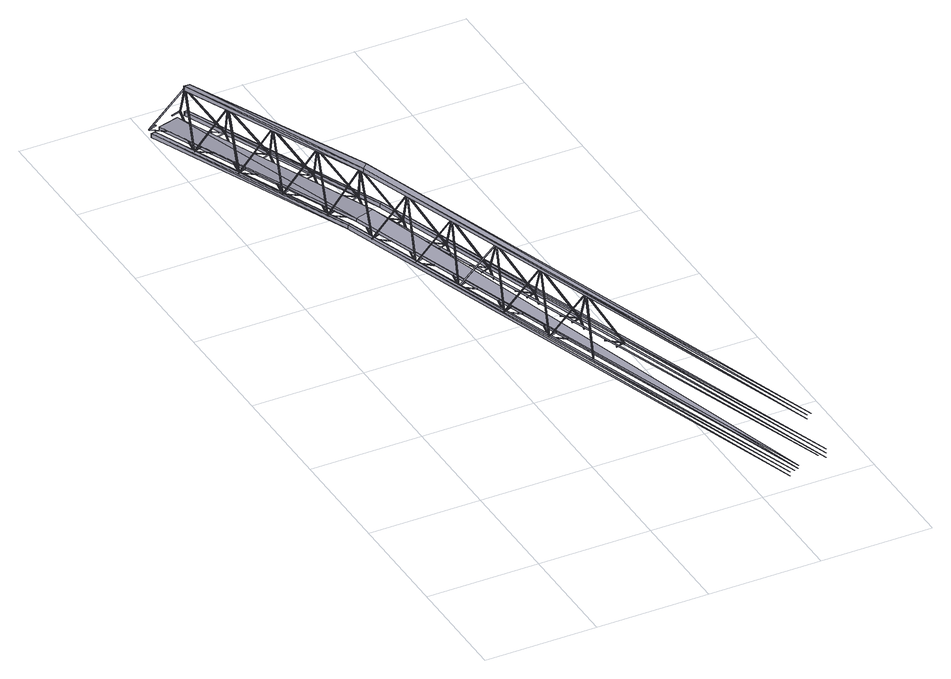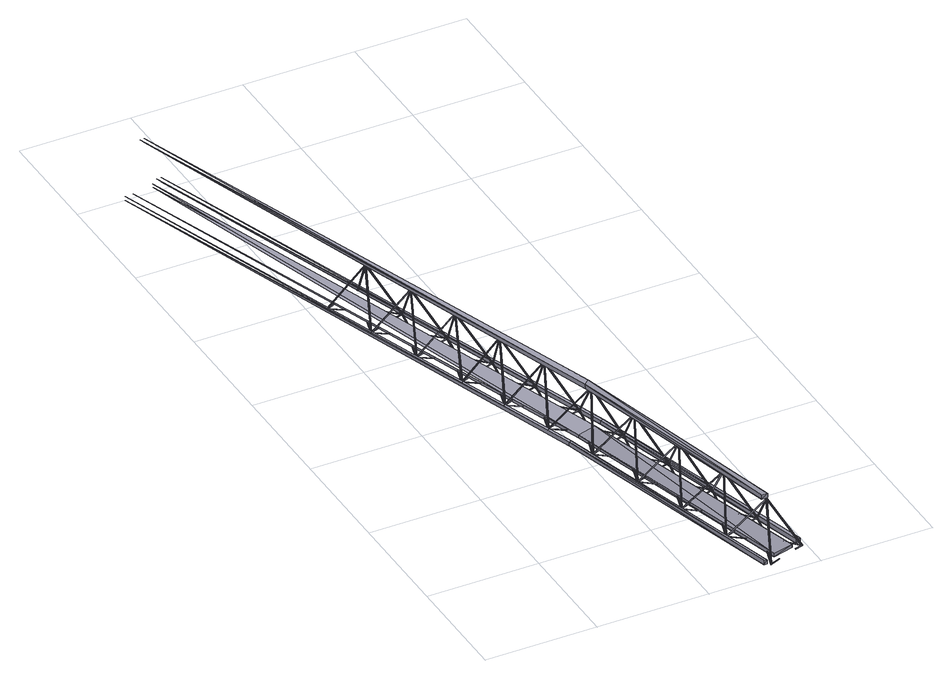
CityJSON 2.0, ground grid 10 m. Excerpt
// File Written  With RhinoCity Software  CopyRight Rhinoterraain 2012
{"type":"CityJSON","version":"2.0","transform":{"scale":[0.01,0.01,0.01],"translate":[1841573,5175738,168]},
"CityObjects":{
"bridge1":{"type":"Bridge","attributes":{"description":"08_PASSERELLE_HOMME_ROCHE"},"geometry":[{"type":"MultiSurface","lod":"3","boundaries":[[[0,1,2]],[[2,1,3]],[[4,5,6]],[[5,7,6]],[[8,9,10]],[[11,4,12]],[[7,11,12]],[[9,13,10]],[[1,0,14]],[[3,1,15]],[[16,17,18]],[[19,20,21]],[[20,22,21]],[[23,24,25]],[[26,27,28]],[[29,30,31]],[[22,26,28]],[[32,29,31]],[[24,33,25]],[[16,18,34]],[[0,2,35]],[[1,14,15]],[[36,37,38]],[[39,40,41]],[[40,42,41]],[[43,44,45]],[[46,47,48]],[[49,50,51]],[[42,46,48]],[[39,49,51]],[[44,52,45]],[[36,38,53]],[[2,3,54]],[[14,0,35]],[[5,4,55,56]],[[4,6,57,55]],[[7,5,56,58]],[[11,7,59,60]],[[6,7,58,57]],[[4,11,60,61]],[[62,63,64]],[[65,66,67]],[[66,68,67]],[[69,70,71]],[[72,73,74]],[[75,68,76]],[[77,72,74]],[[73,75,76]],[[7,12,78,59]],[[70,79,71]],[[12,4,61,78]],[[62,64,80]],[[3,15,54]],[[29,32,81,82]],[[35,2,54]],[[30,29,82,83]],[[32,31,84,81]],[[20,19,85,86]],[[19,21,87,85]],[[31,30,83,84]],[[22,20,86,88]],[[26,22,89,90]],[[21,22,88,87]],[[27,26,90,91]],[[92,93,94]],[[95,96,97]],[[96,98,97]],[[99,100,101]],[[102,103,104]],[[105,98,106]],[[98,102,104]],[[95,105,106]],[[100,107,101]],[[22,28,108,89]],[[28,27,91,108]],[[92,94,109]],[[49,39,110,111]],[[50,49,111,112]],[[56,55,57]],[[58,56,57]],[[39,51,113,110]],[[40,39,114,115]],[[39,41,116,114]],[[51,50,112,113]],[[42,40,115,117]],[[46,42,118,119]],[[41,42,117,116]],[[47,46,119,120]],[[121,122,123]],[[124,125,126]],[[125,127,126]],[[61,60,78]],[[128,129,130]],[[60,59,78]],[[131,124,132]],[[127,131,132]],[[124,133,134]],[[133,127,134]],[[129,135,130]],[[42,48,136,118]],[[121,123,134]],[[48,47,120,136]],[[75,73,137,138]],[[83,82,84]],[[82,81,84]],[[68,75,138,139]],[[86,85,87]],[[88,86,87]],[[73,76,140,137]],[[66,65,141,142]],[[65,67,143,141]],[[76,68,139,140]],[[68,66,142,144]],[[72,77,145,146]],[[67,68,144,143]],[[73,72,146,147]],[[148,149,150]],[[151,152,153]],[[152,154,153]],[[155,156,157]],[[91,90,108]],[[158,159,160]],[[161,158,160]],[[162,149,163]],[[149,154,163]],[[90,89,108]],[[156,164,157]],[[77,74,165,145]],[[148,150,166]],[[74,73,147,165]],[[9,8,167,168]],[[105,95,169,170]],[[112,111,113]],[[111,110,113]],[[98,105,170,171]],[[13,9,168,172]],[[115,114,116]],[[8,10,173,167]],[[117,115,116]],[[95,106,174,169]],[[96,95,175,176]],[[95,97,177,175]],[[106,98,171,174]],[[98,96,176,178]],[[102,98,179,180]],[[97,98,178,177]],[[103,102,180,181]],[[182,183,184]],[[17,16,185,186]],[[10,13,172,173]],[[187,188,189]],[[188,190,189]],[[191,192,193]],[[194,187,195]],[[190,194,195]],[[187,196,197]],[[196,190,197]],[[18,17,186,198]],[[192,199,193]],[[120,119,136]],[[119,118,136]],[[182,184,197]],[[98,104,200,179]],[[104,103,181,200]],[[16,34,201,185]],[[202,203,204]],[[34,18,198,201]],[[24,23,205,206]],[[133,124,207,208]],[[139,138,140]],[[138,137,140]],[[127,133,208,209]],[[33,24,206,210]],[[142,141,143]],[[144,142,143]],[[23,25,211,205]],[[15,14,212]],[[124,134,213,207]],[[125,124,214,215]],[[124,126,216,214]],[[131,127,217,218]],[[127,125,215,219]],[[134,127,209,213]],[[126,127,219,216]],[[124,131,218,220]],[[37,36,221,222]],[[25,33,210,211]],[[223,224,225]],[[226,227,228]],[[227,229,228]],[[230,231,232]],[[38,37,222,233]],[[234,226,235]],[[236,234,235]],[[226,237,238]],[[237,236,238]],[[147,146,165]],[[146,145,165]],[[231,239,232]],[[127,132,240,217]],[[223,225,241]],[[14,35,212]],[[54,15,242]],[[132,124,220,240]],[[36,53,243,221]],[[53,38,233,243]],[[149,162,244,245]],[[44,43,246,247]],[[171,170,174]],[[170,169,174]],[[154,149,245,248]],[[52,44,247,249]],[[176,175,177]],[[178,176,177]],[[43,45,250,246]],[[202,204,251]],[[162,163,252,244]],[[152,151,253,254]],[[151,153,255,253]],[[158,161,256,257]],[[154,152,254,258]],[[163,154,248,252]],[[153,154,258,255]],[[159,158,257,259]],[[63,62,260,261]],[[45,52,249,250]],[[262,263,264]],[[265,266,267]],[[266,268,267]],[[269,270,271]],[[64,63,261,272]],[[273,274,275]],[[181,180,200]],[[276,273,275]],[[265,277,278]],[[277,268,278]],[[180,179,200]],[[270,279,271]],[[161,160,280,256]],[[262,264,278]],[[160,159,259,280]],[[62,80,281,260]],[[80,64,272,281]],[[196,187,282,283]],[[70,69,284,285]],[[190,196,283,286]],[[208,207,213]],[[209,208,213]],[[35,54,287]],[[79,70,285,288]],[[215,214,216]],[[187,197,289,282]],[[219,215,216]],[[69,71,290,284]],[[188,187,291,292]],[[187,189,293,291]],[[194,190,294,295]],[[190,188,292,296]],[[197,190,286,289]],[[189,190,296,293]],[[187,194,295,297]],[[93,92,298,299]],[[71,79,288,290]],[[94,93,299,300]],[[190,195,301,294]],[[220,218,240]],[[218,217,240]],[[195,187,297,301]],[[92,109,302,298]],[[303,202,251]],[[203,202,304]],[[109,94,300,302]],[[237,226,305,306]],[[100,99,307,308]],[[245,244,252]],[[248,245,252]],[[236,237,306,309]],[[107,100,308,310]],[[254,253,255]],[[258,254,255]],[[99,101,311,307]],[[226,238,312,305]],[[227,226,313,314]],[[226,228,315,313]],[[234,236,316,317]],[[229,227,314,318]],[[238,236,309,312]],[[228,229,318,315]],[[226,234,317,319]],[[122,121,320,321]],[[101,107,310,311]],[[123,122,321,322]],[[259,257,280]],[[257,256,280]],[[236,235,323,316]],[[235,226,319,323]],[[186,185,198]],[[324,325,326]],[[121,134,327,320]],[[328,329,330]],[[168,167,173]],[[172,168,173]],[[331,328,330]],[[134,123,322,327]],[[332,333,334]],[[326,325,335]],[[198,185,201]],[[283,282,289]],[[286,283,289]],[[277,265,336,337]],[[129,128,338,339]],[[268,277,337,340]],[[292,291,293]],[[296,292,293]],[[135,129,339,341]],[[128,130,342,338]],[[265,278,343,336]],[[266,265,344,345]],[[265,267,346,344]],[[273,276,347,348]],[[268,266,345,349]],[[278,268,340,343]],[[267,268,349,346]],[[274,273,348,350]],[[149,148,351,352]],[[333,332,353]],[[130,135,341,342]],[[297,295,301]],[[295,294,301]],[[150,149,352,354]],[[334,333,355]],[[276,275,356,347]],[[222,221,233]],[[357,358,359]],[[275,274,350,356]],[[148,166,360,351]],[[361,362,363]],[[206,205,211]],[[210,206,211]],[[364,361,363]],[[359,358,365]],[[233,221,243]],[[166,150,354,360]],[[306,305,312]],[[309,306,312]],[[156,155,366,367]],[[355,333,368]],[[164,156,367,369]],[[314,313,315]],[[318,314,315]],[[155,157,370,366]],[[183,182,371,372]],[[157,164,369,370]],[[333,353,368]],[[319,317,323]],[[317,316,323]],[[184,183,372,373]],[[261,260,272]],[[374,375,376]],[[182,197,377,371]],[[378,379,380]],[[247,246,250]],[[249,247,250]],[[381,378,380]],[[197,184,373,377]],[[376,375,382]],[[272,260,281]],[[304,202,303]],[[192,191,383,384]],[[337,336,343]],[[340,337,343]],[[199,192,384,385]],[[345,344,346]],[[349,345,346]],[[191,193,386,383]],[[224,223,387,388]],[[193,199,385,386]],[[225,224,388,389]],[[350,348,356]],[[348,347,356]],[[299,298,300]],[[390,391,392]],[[223,241,393,387]],[[394,395,396]],[[285,284,290]],[[288,285,290]],[[397,394,396]],[[241,225,389,393]],[[392,391,398]],[[300,298,302]],[[204,203,399]],[[231,230,400,401]],[[402,403,404]],[[405,402,404]],[[332,334,406]],[[251,204,407]],[[239,231,401,408]],[[230,232,409,400]],[[263,262,410,411]],[[232,239,408,409]],[[353,332,406]],[[264,263,411,412]],[[321,320,322]],[[413,414,415]],[[416,417,418]],[[308,307,311]],[[262,278,419,410]],[[310,308,311]],[[420,416,418]],[[415,414,421]],[[322,320,327]],[[278,264,412,419]],[[334,355,422]],[[270,269,423,424]],[[355,368,422]],[[279,270,424,425]],[[269,271,426,423]],[[427,428,429,430]],[[271,279,425,426]],[[203,304,399]],[[431,427,430,432]],[[352,351,354]],[[433,434,435]],[[428,436,437,429]],[[438,439,440]],[[339,338,342]],[[341,339,342]],[[441,438,440]],[[436,431,432,437]],[[435,434,442]],[[354,351,360]],[[406,334,422]],[[443,444,445]],[[446,443,445]],[[447,448,449]],[[450,447,449]],[[372,371,373]],[[451,452,453]],[[454,455,456]],[[367,366,370]],[[457,454,456]],[[369,367,370]],[[453,452,458]],[[373,371,377]],[[459,460,461]],[[462,459,461]],[[303,251,463]],[[204,399,407]],[[463,251,464]],[[465,466,467]],[[468,465,467]],[[325,324,469,470]],[[324,326,471,469]],[[335,325,470,472]],[[473,474,475]],[[476,473,475]],[[326,335,472,471]],[[388,387,389]],[[477,478,479]],[[480,481,482]],[[384,383,386]],[[483,480,482]],[[385,384,386]],[[329,328,484,485]],[[479,478,486]],[[389,387,393]],[[328,331,487,484]],[[488,489,490]],[[491,488,490]],[[330,329,485,492]],[[331,330,492,487]],[[493,494,495]],[[496,493,495]],[[358,357,497,498]],[[357,359,499,497]],[[368,353,500]],[[365,358,498,501]],[[304,303,463]],[[359,365,501,499]],[[502,503,504]],[[505,502,504]],[[411,410,412]],[[506,507,508]],[[509,510,511]],[[401,400,409]],[[512,509,511]],[[408,401,409]],[[362,361,513,514]],[[508,507,515]],[[412,410,419]],[[361,364,516,513]],[[517,518,519]],[[520,517,519]],[[363,362,514,521]],[[364,363,521,516]],[[522,523,524]],[[525,522,524]],[[375,374,526,527]],[[374,376,528,526]],[[353,406,500]],[[422,368,529]],[[530,531,532]],[[382,375,527,533]],[[534,530,532]],[[447,450,535,536]],[[376,382,533,528]],[[444,443,537,538]],[[448,447,536,539]],[[443,446,535,537]],[[445,444,538,540]],[[446,445,540,535]],[[430,429,432]],[[541,542,543]],[[544,545,546]],[[424,423,426]],[[379,378,547,548]],[[450,449,549,535]],[[550,544,546]],[[425,424,426]],[[449,448,539,549]],[[399,304,463]],[[543,542,551]],[[432,429,437]],[[378,381,552,547]],[[553,554,555]],[[556,553,555]],[[380,379,548,557]],[[381,380,557,552]],[[558,559,560]],[[561,558,560]],[[391,390,562,563]],[[390,392,564,562]],[[459,462,565,566]],[[460,459,566,567]],[[398,391,563,568]],[[569,570,571]],[[572,569,571]],[[392,398,568,564]],[[473,476,567,573]],[[466,465,574,575]],[[474,473,573,565]],[[462,461,576,565]],[[465,468,567,574]],[[467,466,575,577]],[[468,467,577,567]],[[461,460,567,576]],[[395,394,578,579]],[[476,475,580,567]],[[475,474,565,580]],[[394,397,581,578]],[[582,583,584]],[[583,585,584]],[[396,395,579,586]],[[397,396,586,581]],[[587,588,589]],[[414,413,590,591]],[[592,587,589]],[[413,415,593,590]],[[488,491,594,595]],[[406,422,596]],[[489,488,595,597]],[[421,414,591,598]],[[415,421,598,593]],[[599,600,601]],[[602,599,601]],[[502,505,597,603]],[[494,493,604,605]],[[503,502,603,605]],[[491,490,606,594]],[[493,496,597,604]],[[495,494,605,607]],[[496,495,607,597]],[[490,489,597,606]],[[417,416,608,609]],[[470,469,471]],[[505,504,610,597]],[[538,537,540]],[[537,535,540]],[[504,503,605,610]],[[416,420,611,608]],[[539,536,549]],[[536,535,549]],[[612,613,614]],[[613,615,614]],[[470,471,472]],[[418,417,609,616]],[[420,418,616,611]],[[617,618,619]],[[620,617,619]],[[434,433,621,622]],[[433,435,623,621]],[[517,520,624,625]],[[518,517,625,626]],[[627,628,629]],[[630,627,629]],[[442,434,622,631]],[[530,534,632,633]],[[435,442,631,623]],[[523,522,634,624]],[[531,530,633,624]],[[520,519,635,624]],[[522,525,626,634]],[[524,523,624,636]],[[525,524,636,626]],[[519,518,626,635]],[[637,638,639]],[[439,438,640,641]],[[498,497,499]],[[534,532,642,632]],[[532,531,624,642]],[[575,574,577]],[[574,567,577]],[[438,441,643,640]],[[485,484,492]],[[567,566,576]],[[565,573,580]],[[566,565,576]],[[573,567,580]],[[644,645,646]],[[645,647,646]],[[484,487,492]],[[498,499,501]],[[440,439,641,648]],[[639,638,649]],[[650,651,652]],[[653,650,652]],[[441,440,648,643]],[[452,451,654,655]],[[451,453,656,654]],[[553,556,657,658]],[[554,553,658,659]],[[660,661,662]],[[663,660,662]],[[458,452,655,664]],[[453,458,664,656]],[[569,572,659,665]],[[559,558,666,657]],[[570,569,665,657]],[[556,555,667,657]],[[558,561,659,666]],[[560,559,657,668]],[[561,560,668,659]],[[555,554,659,667]],[[455,454,669,670]],[[527,526,528]],[[572,571,671,659]],[[454,457,672,669]],[[571,570,657,671]],[[605,604,607]],[[604,597,607]],[[514,513,521]],[[597,595,606]],[[605,603,610]],[[595,594,606]],[[603,597,610]],[[673,674,675]],[[674,676,675]],[[513,516,521]],[[527,528,533]],[[456,455,670,677]],[[457,456,677,672]],[[678,679,680]],[[681,678,680]],[[478,477,682,683]],[[477,479,684,682]],[[583,582,685,686]],[[585,583,686,687]],[[688,689,690]],[[486,478,683,691]],[[692,688,690]],[[479,486,691,684]],[[599,602,693,694]],[[588,587,695,696]],[[582,584,697,685]],[[587,592,693,695]],[[600,599,694,696]],[[589,588,696,698]],[[592,589,698,693]],[[584,585,687,697]],[[638,637,699]],[[481,480,700,701]],[[563,562,564]],[[602,601,702,693]],[[624,634,636]],[[634,626,636]],[[601,600,696,702]],[[480,483,703,700]],[[548,547,557]],[[626,625,635]],[[624,633,642]],[[625,624,635]],[[633,632,642]],[[547,552,557]],[[704,705,706]],[[705,707,706]],[[563,564,568]],[[649,638,708]],[[482,481,701,709]],[[483,482,709,703]],[[710,711,712]],[[713,710,712]],[[507,506,714,715]],[[506,508,716,714]],[[613,612,717,718]],[[615,613,718,719]],[[515,507,715,720]],[[721,722,723]],[[724,721,723]],[[627,630,719,725]],[[508,515,720,716]],[[618,617,726,727]],[[612,614,728,717]],[[617,620,719,726]],[[628,627,725,717]],[[619,618,727,729]],[[620,619,729,719]],[[614,615,719,728]],[[637,639,730]],[[630,629,731,719]],[[510,509,732,733]],[[591,590,593]],[[629,628,717,731]],[[657,666,668]],[[666,659,668]],[[509,512,734,732]],[[579,578,586]],[[659,658,667]],[[657,665,671]],[[658,657,667]],[[665,659,671]],[[578,581,586]],[[735,736,737]],[[736,738,737]],[[638,699,708]],[[591,593,598]],[[511,510,733,739]],[[639,649,740]],[[512,511,739,734]],[[542,541,741,742]],[[541,543,743,741]],[[645,644,744,745]],[[399,463,746]],[[647,645,745,747]],[[660,663,747,748]],[[651,650,749,744]],[[644,646,750,744]],[[551,542,742,751]],[[650,653,747,749]],[[661,660,748,744]],[[652,651,744,752]],[[543,551,751,743]],[[653,652,752,747]],[[646,647,747,750]],[[699,637,730]],[[663,662,753,747]],[[545,544,754,755]],[[662,661,744,753]],[[622,621,623]],[[696,695,698]],[[695,693,698]],[[544,550,756,754]],[[609,608,616]],[[686,685,697]],[[687,686,697]],[[696,694,702]],[[694,693,702]],[[608,611,616]],[[622,623,631]],[[546,545,755,757]],[[649,708,740]],[[550,546,757,756]],[[674,673,758,759]],[[676,674,759,760]],[[730,639,740]],[[688,692,761,762]],[[679,678,763,764]],[[673,675,765,758]],[[678,681,766,763]],[[689,688,762,764]],[[680,679,764,767]],[[681,680,767,766]],[[675,676,760,765]],[[692,690,768,761]],[[655,654,656]],[[690,689,764,768]],[[727,726,729]],[[726,719,729]],[[641,640,648]],[[718,717,728]],[[719,718,728]],[[717,725,731]],[[725,719,731]],[[640,643,648]],[[655,656,664]],[[705,704,769,770]],[[707,705,770,771]],[[721,724,771,772]],[[711,710,773,774]],[[704,706,775,769]],[[710,713,771,773]],[[722,721,772,769]],[[712,711,774,776]],[[713,712,776,771]],[[706,707,771,775]],[[683,682,684]],[[724,723,777,771]],[[744,749,752]],[[749,747,752]],[[670,669,677]],[[723,722,769,777]],[[745,744,750]],[[747,745,750]],[[744,748,753]],[[748,747,753]],[[669,672,677]],[[683,684,691]],[[736,735,778,779]],[[738,736,779,780]],[[781,782,783,784]],[[735,737,785,778]],[[782,786,787,783]],[[786,788,789,787]],[[737,738,780,785]],[[715,714,716]],[[764,763,767]],[[763,766,767]],[[701,700,709]],[[759,758,765]],[[760,759,765]],[[764,762,768]],[[762,761,768]],[[700,703,709]],[[715,716,720]],[[742,741,743]],[[774,773,776]],[[773,771,776]],[[733,732,739]],[[770,769,775]],[[771,770,775]],[[769,772,777]],[[772,771,777]],[[732,734,739]],[[742,743,751]],[[708,699,790]],[[791,792,793]],[[784,783,789]],[[783,787,789]],[[755,754,757]],[[779,778,785]],[[780,779,785]],[[784,794,795]],[[794,787,795]],[[754,756,757]],[[791,793,796]],[[699,730,790]],[[740,708,797]],[[730,740,798]]]}]}
},
"vertices":[
[22,6687,34],[22,6687,74],[59,6687,34],[59,6687,74],[43,6762,59],[42,6767,54],[45,6757,54],[44,6762,49],[43,6757,52],[39,6762,56],[48,6762,51],[40,6758,54],[47,6766,54],[44,6767,55],[728,4669,164],[728,4669,203],[202,6288,86],[197,6293,84],[202,6296,80],[201,6292,88],[200,6297,83],[203,6288,83],[202,6292,78],[201,6287,82],[197,6292,85],[206,6292,81],[198,6289,83],[201,6293,88],[205,6296,83],[197,6293,83],[201,6292,78],[206,6291,83],[202,6292,88],[202,6297,84],[206,6292,82],[753,4669,164],[358,5821,115],[353,5826,113],[358,5829,109],[358,5825,117],[357,5830,112],[360,5821,112],[359,5825,107],[358,5820,111],[354,5825,115],[363,5825,110],[355,5822,112],[358,5826,117],[362,5829,112],[354,5826,112],[358,5825,107],[363,5824,112],[359,5830,113],[363,5825,112],[753,4669,203],[115,6787,63],[113,6792,58],[117,6782,58],[115,6787,54],[157,6662,61],[154,6658,66],[157,6662,71],[512,5365,144],[507,5369,141],[512,5373,138],[512,5368,146],[510,5373,141],[514,5364,141],[512,5369,136],[511,5364,140],[507,5369,143],[516,5369,139],[509,5365,141],[512,5369,146],[515,5372,141],[507,5370,141],[517,5368,141],[512,5368,136],[160,6666,66],[513,5373,142],[517,5368,140],[231,6442,85],[226,6443,80],[231,6442,75],[236,6441,80],[272,6317,93],[271,6322,88],[274,6313,88],[273,6317,83],[315,6192,91],[311,6189,96],[314,6193,101],[669,4897,173],[664,4902,171],[669,4905,167],[669,4901,175],[667,4906,170],[671,4897,170],[669,4901,165],[668,4896,169],[664,4901,172],[673,4901,168],[666,4898,170],[669,4902,175],[672,4905,170],[664,4902,170],[674,4900,170],[669,4906,171],[318,6196,96],[674,4901,169],[388,5975,114],[383,5976,109],[388,5975,104],[392,5974,109],[429,5850,122],[428,5855,117],[431,5846,117],[430,5850,112],[472,5725,120],[468,5722,125],[471,5726,130],[825,4433,183],[820,4437,181],[825,4441,177],[825,4437,185],[823,4441,180],[827,4432,180],[825,4437,175],[824,4432,179],[821,4437,182],[829,4437,178],[822,4433,180],[828,4440,180],[820,4438,180],[830,4436,180],[826,4442,181],[475,5729,125],[541,5519,143],[536,5520,138],[541,5519,133],[546,5518,138],[583,5394,151],[581,5398,146],[585,5389,146],[583,5394,141],[625,5268,149],[622,5265,154],[625,5269,158],[978,3978,180],[973,3983,178],[978,3987,175],[977,3982,183],[976,3987,178],[979,3978,178],[978,3983,173],[977,3978,176],[973,3983,180],[982,3983,175],[974,3979,178],[977,3983,183],[981,3986,178],[978,3982,173],[978,3982,183],[982,3982,178],[978,3987,179],[628,5272,154],[983,3982,177],[278,6597,478],[274,6601,482],[698,5051,172],[693,5052,167],[698,5051,162],[279,6606,481],[283,6601,477],[703,5050,167],[740,4926,180],[738,4931,175],[742,4922,175],[740,4926,170],[782,4801,178],[779,4798,183],[782,4802,188],[1128,3531,178],[1123,3535,176],[1128,3539,173],[279,6598,483],[274,6602,480],[1128,3535,180],[1126,3540,175],[1130,3530,175],[1128,3535,170],[1127,3530,174],[1124,3535,178],[1132,3535,173],[1125,3531,175],[1131,3539,175],[1123,3536,175],[1133,3534,175],[279,6605,477],[1129,3540,177],[785,4805,183],[284,6601,479],[122,6737,74],[122,6737,44],[828,4720,174],[429,6148,515],[425,6152,518],[854,4587,191],[849,4588,186],[854,4587,181],[430,6157,517],[434,6152,514],[2266,30,139],[859,4586,186],[896,4462,190],[894,4466,185],[898,4457,185],[938,4337,179],[935,4333,184],[896,4462,180],[938,4337,189],[430,6148,519],[425,6153,517],[1287,3057,175],[1282,3061,173],[1287,3065,170],[1287,3061,178],[1286,3065,173],[1289,3056,173],[1288,3061,168],[1286,3056,171],[1283,3061,175],[1292,3061,170],[430,6156,513],[1284,3057,173],[1291,3064,173],[1287,3061,168],[1282,3062,173],[1292,3060,173],[1288,3065,174],[941,4341,184],[1292,3060,172],[2266,30,179],[435,6152,516],[1007,4132,188],[1002,4133,183],[586,5680,553],[582,5684,556],[1007,4133,178],[587,5689,555],[591,5684,552],[828,4719,203],[1012,4132,183],[1048,4007,188],[1047,4012,183],[1050,4003,183],[1091,3882,177],[1087,3879,182],[1049,4008,178],[1091,3883,187],[587,5680,557],[582,5685,555],[1446,2585,173],[1441,2590,171],[1446,2594,167],[1445,2589,175],[1444,2594,170],[1447,2585,170],[1446,2590,165],[1445,2585,169],[1441,2590,173],[1450,2590,168],[587,5688,551],[1442,2586,170],[1445,2590,175],[1449,2593,170],[1446,2589,165],[1441,2591,170],[1450,2589,170],[1446,2594,172],[1094,3886,182],[592,5684,553],[1157,3685,186],[1152,3686,181],[742,5215,591],[739,5219,594],[1157,3685,176],[2304,30,179],[744,5224,593],[1162,3684,181],[748,5219,590],[1199,3560,185],[1197,3565,180],[1201,3555,180],[1241,3435,175],[1238,3431,180],[1199,3560,175],[1241,3435,185],[743,5215,595],[738,5220,592],[743,5223,589],[1244,3439,180],[748,5219,591],[309,6787,74],[309,6787,44],[1316,3211,183],[1311,3212,178],[893,4768,627],[889,4773,630],[1316,3211,173],[894,4778,629],[898,4773,626],[1321,3210,178],[1358,3086,183],[1357,3090,178],[1360,3081,178],[1400,2961,172],[1397,2957,177],[1359,3086,173],[1400,2961,182],[893,4769,631],[888,4773,629],[893,4777,625],[1404,2965,177],[274,6602,479],[279,6597,477],[279,6606,482],[898,4772,628],[274,6601,477],[278,6597,481],[283,6601,482],[280,6606,478],[261,6584,475],[261,6584,515],[311,6584,475],[284,6601,480],[1475,2739,181],[1470,2741,176],[1057,4278,624],[1053,4282,628],[1475,2740,171],[1059,4287,627],[1062,4282,623],[1480,2739,176],[1516,2614,180],[1515,2619,175],[1518,2610,175],[1559,2490,169],[1555,2486,174],[1517,2615,170],[1559,2490,179],[1058,4278,628],[1053,4283,626],[892,4717,626],[1058,4287,623],[311,6583,515],[1562,2493,174],[425,6153,515],[430,6148,513],[430,6157,519],[1063,4282,625],[425,6152,513],[428,6148,518],[434,6152,519],[431,6157,514],[434,6152,517],[1213,3813,622],[1210,3818,625],[892,4717,666],[1215,3822,624],[1218,3818,621],[1214,3813,626],[1209,3818,624],[1214,3822,620],[582,5685,553],[587,5680,552],[587,5689,557],[1219,3817,622],[583,5684,551],[586,5680,556],[591,5684,557],[588,5689,552],[592,5684,555],[1369,3349,619],[1366,3353,623],[1371,3358,622],[1374,3353,618],[1370,3349,623],[1365,3354,621],[1370,3358,618],[738,5220,591],[743,5215,589],[743,5224,594],[1375,3353,620],[739,5219,589],[742,5215,593],[747,5219,594],[744,5224,590],[748,5219,593],[1003,4769,173],[1524,2886,617],[1521,2891,620],[1625,2279,173],[1630,2278,178],[1635,2277,173],[1630,2278,168],[942,4768,626],[2366,81,149],[1526,2896,619],[1530,2891,616],[1525,2887,621],[1520,2892,619],[1525,2895,615],[888,4773,627],[893,4768,626],[893,4777,630],[889,4773,625],[892,4768,630],[897,4773,631],[1530,2891,617],[894,4777,626],[898,4772,629],[942,4767,666],[1683,2414,614],[1680,2419,618],[1685,2423,617],[1688,2419,613],[1596,2128,168],[1601,2124,170],[1684,2414,618],[1679,2419,616],[1601,2132,165],[1684,2423,613],[1053,4283,625],[1058,4278,623],[1058,4287,628],[1606,2127,167],[1689,2418,615],[1054,4282,623],[1057,4278,627],[1062,4282,628],[1059,4287,624],[1063,4282,626],[294,6855,58],[295,6851,53],[297,6846,58],[296,6851,63],[333,6727,66],[337,6725,61],[342,6724,66],[338,6726,71],[1209,3818,622],[1214,3813,620],[1214,3822,626],[1210,3818,621],[1213,3813,624],[1218,3818,625],[1215,3822,622],[1219,3817,624],[408,6502,79],[411,6506,84],[414,6510,79],[411,6506,74],[1003,4769,203],[2366,80,179],[452,6386,87],[453,6381,82],[455,6376,87],[454,6381,92],[376,6881,52],[381,6877,50],[381,6885,55],[386,6880,53],[491,6257,95],[495,6256,90],[500,6255,95],[495,6256,100],[1365,3354,620],[1370,3349,618],[1370,3358,623],[1366,3353,618],[1369,3349,622],[1374,3353,623],[1371,3358,619],[535,6411,79],[538,6406,84],[1375,3353,621],[540,6416,81],[565,6035,109],[568,6039,114],[571,6043,109],[568,6039,104],[543,6411,85],[609,5919,117],[610,5914,112],[612,5909,117],[611,5914,122],[534,6412,81],[539,6407,80],[539,6415,85],[2442,78,602],[544,6410,83],[647,5790,125],[652,5789,120],[657,5788,125],[652,5789,130],[1520,2892,617],[1525,2887,615],[1525,2895,621],[1521,2891,616],[1524,2886,619],[1530,2891,621],[1526,2896,617],[691,5944,109],[695,5939,113],[1530,2891,619],[697,5949,110],[719,5578,138],[722,5582,143],[725,5586,138],[722,5582,133],[700,5944,114],[762,5462,145],[763,5457,140],[765,5453,145],[764,5457,150],[691,5945,111],[696,5940,109],[696,5948,114],[2442,78,642],[801,5334,153],[806,5332,148],[811,5331,153],[700,5944,112],[806,5333,158],[381,6881,58],[376,6882,53],[379,6885,53],[381,6881,48],[381,6880,48],[383,6876,53],[1679,2419,615],[1684,2414,613],[1684,2423,618],[1680,2419,613],[1683,2414,617],[1688,2419,618],[845,5487,138],[848,5483,142],[386,6879,53],[1685,2423,614],[1689,2418,616],[850,5492,139],[876,5111,167],[879,5115,172],[882,5119,167],[879,5115,162],[853,5487,143],[919,4995,175],[920,4990,170],[922,4985,175],[921,4990,180],[844,5488,139],[849,5483,138],[849,5492,143],[539,6411,77],[536,6407,82],[539,6411,87],[854,5487,141],[958,4866,183],[963,4865,178],[968,4864,183],[963,4865,188],[534,6412,82],[537,6416,82],[538,6411,77],[542,6415,82],[540,6406,82],[1002,5020,167],[1005,5015,171],[544,6410,82],[1007,5025,168],[1035,4650,180],[1032,4646,185],[1038,4654,185],[1035,4650,190],[1010,5020,172],[1075,4530,185],[1077,4525,180],[1078,4521,185],[1001,5021,169],[1006,5016,167],[1077,4526,190],[1006,5024,172],[696,5944,107],[693,5940,112],[2480,78,641],[696,5944,117],[1011,5020,171],[1114,4402,184],[1119,4400,179],[1124,4399,184],[1119,4401,189],[691,5945,112],[694,5949,112],[695,5944,107],[699,5948,112],[697,5939,112],[1158,4556,177],[1161,4551,181],[700,5943,112],[1163,4560,178],[1187,4196,178],[1184,4192,183],[1190,4200,183],[1188,4196,188],[1166,4556,182],[1228,4076,182],[1229,4071,177],[1231,4066,182],[1230,4071,187],[1157,4556,179],[1162,4551,177],[1162,4560,182],[849,5487,135],[846,5483,140],[849,5487,145],[1267,3948,182],[1271,3946,177],[1276,3945,182],[1271,3946,187],[1167,4555,181],[849,5488,145],[844,5489,140],[847,5492,140],[852,5491,140],[851,5483,140],[397,6837,34],[397,6837,74],[422,6837,34],[1310,4101,175],[1314,4097,179],[854,5486,140],[1316,4106,176],[1338,3749,176],[1335,3745,181],[1341,3753,181],[1338,3748,186],[1319,4101,180],[422,6837,74],[1378,3628,180],[1379,3623,175],[1381,3619,180],[1380,3624,185],[1310,4102,176],[1315,4097,175],[1315,4106,180],[1006,5020,165],[1003,5016,170],[1006,5020,175],[1417,3500,179],[1422,3498,174],[1427,3497,179],[1422,3499,184],[1320,4101,178],[1001,5021,170],[1004,5025,170],[1009,5024,170],[1008,5015,170],[1461,3654,172],[1464,3649,176],[1011,5019,170],[1466,3658,174],[1497,3274,173],[1494,3270,178],[1500,3278,178],[1497,3274,183],[1469,3654,177],[1537,3154,177],[1539,3149,172],[1541,3145,177],[1539,3150,182],[1460,3654,174],[1465,3650,172],[1465,3658,178],[1162,4556,175],[1159,4551,180],[1162,4555,185],[1576,3026,177],[1581,3024,172],[1586,3023,177],[1470,3653,176],[1581,3025,182],[1162,4556,185],[1157,4557,180],[1160,4560,180],[1162,4555,175],[1165,4560,180],[1164,4551,180],[1090,4820,163],[1620,3180,170],[1624,3175,174],[1167,4554,180],[1625,3184,171],[1655,2803,171],[1652,2799,176],[1658,2807,176],[1656,2803,181],[1090,4819,203],[1629,3180,175],[1696,2683,175],[1697,2678,170],[1699,2674,175],[1698,2678,180],[1619,3180,172],[1624,3175,170],[1624,3184,175],[1315,4101,172],[1312,4097,177],[1315,4101,182],[1629,3179,173],[1734,2555,174],[1739,2553,169],[1744,2552,174],[1739,2553,179],[1310,4103,177],[1313,4106,177],[1314,4101,172],[1318,4105,177],[1316,4097,177],[1115,4820,163],[1320,4100,177],[1778,2708,167],[1782,2704,171],[1784,2713,168],[1810,2341,168],[1808,2337,173],[1813,2345,173],[1811,2341,178],[1787,2708,172],[1115,4819,203],[1778,2709,169],[1783,2704,167],[1783,2713,173],[1465,3654,170],[1462,3650,175],[2566,130,179],[1465,3654,180],[1460,3655,175],[1463,3658,175],[1468,3658,175],[1788,2708,171],[1467,3649,175],[1470,3652,175],[1933,2246,165],[1937,2242,169],[1939,2251,166],[1942,2246,170],[1624,3180,167],[1621,3175,172],[1625,3179,177],[1624,3180,177],[1620,3181,172],[1623,3184,172],[1624,3179,167],[1627,3184,172],[1625,3180,177],[1626,3175,172],[1629,3178,172],[1783,2708,165],[1780,2704,170],[1783,2708,175],[1778,2710,170],[1781,2713,170],[1782,2708,165],[1786,2712,170],[1784,2704,170],[1787,2707,170],[1938,2247,162],[1935,2242,167],[1938,2246,172],[1852,2216,168],[1851,2221,173],[1936,2251,167],[1938,2246,162],[1941,2250,167],[1853,2216,178],[1938,2247,172],[1854,2212,173],[1939,2242,167],[2641,130,138],[1938,2242,165],[1933,2247,167],[1938,2251,170],[1933,2248,167],[1943,2245,167],[1943,2246,168],[2641,130,178],[2666,180,178]
]}
